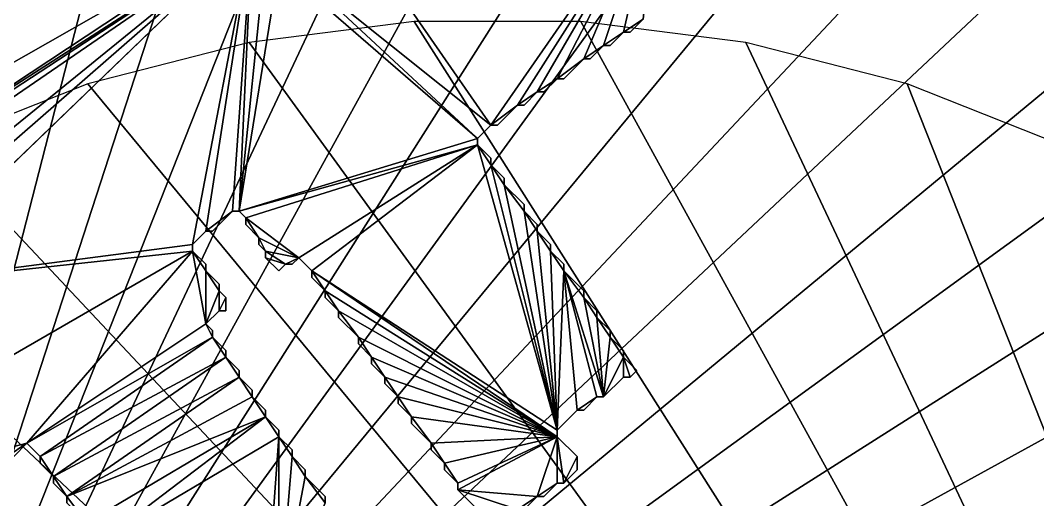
# Model space of a CAD drawing. Header units: metres. Extents: x 83 to 1014, y -33 to 839.
# Drawn here: x 232 to 385.5, y 469.5 to 541.8 of the extents above; entities that cross this region are included whole.
import ezdxf

# ---------------------------------------------------------------- set-up
doc = ezdxf.new("R2010")
doc.units = ezdxf.units.M

msp = doc.modelspace()

# ---------------------------------------------------------------- linework, layer by layer
for points in [[(245.52, 752.46, 250), (197.84, 375.03, 250), (270.44, 755.61, 250)], [(270.44, 755.61, 250), (197.84, 375.03, 250), (295.56, 755.61, 250)], [(295.56, 755.61, 250), (197.84, 375.03, 250), (320.48, 752.46, 250)], [(221.2, 746.21, 250), (197.84, 375.03, 250), (245.52, 752.46, 250)], [(320.48, 752.46, 250), (197.84, 375.03, 250), (344.8, 746.21, 250)], [(344.8, 746.21, 250), (197.84, 375.03, 250), (368.16, 736.97, 250)], [(368.16, 736.97, 250), (197.84, 375.03, 250), (390.17, 724.87, 250)], [(390.17, 724.87, 250), (197.84, 375.03, 250), (410.48, 710.1, 250)], [(410.48, 710.1, 250), (197.84, 375.03, 250), (428.79, 692.91, 250)], [(428.79, 692.91, 250), (197.84, 375.03, 250), (444.8, 673.56, 250)], [(444.8, 673.56, 250), (197.84, 375.03, 250), (458.26, 652.35, 250)], [(458.26, 652.35, 250), (197.84, 375.03, 250), (468.96, 629.62, 250)], [(468.96, 629.62, 250), (197.84, 375.03, 250), (476.72, 605.74, 250)], [(476.72, 605.74, 250), (197.84, 375.03, 250), (481.42, 581.07, 250)], [(481.42, 581.07, 250), (197.84, 375.03, 250), (483, 556, 250)], [(285, 552), (303, 526), (328, 562)], [(328, 562, 200), (303, 526, 200), (285, 552, 200)], [(328, 562), (303, 526), (307, 529)], [(307, 529, 200), (303, 526, 200), (328, 562, 200)], [(328, 562), (307, 529), (310, 531)], [(310, 531, 200), (307, 529, 200), (328, 562, 200)], [(328, 562), (310, 531), (313, 533)], [(313, 533, 200), (310, 531, 200), (328, 562, 200)], [(328, 562), (313, 533), (317, 536)], [(317, 536, 200), (313, 533, 200), (328, 562, 200)], [(328, 562), (317, 536), (320, 538)], [(320, 538, 200), (317, 536, 200), (328, 562, 200)], [(328, 562), (320, 538), (323, 540)], [(323, 540, 200), (320, 538, 200), (328, 562, 200)], [(328, 562), (323, 540), (326, 542)], [(326, 542, 200), (323, 540, 200), (328, 562, 200)], [(202, 519), (267, 556), (185, 546)], [(185, 546, 200), (267, 556, 200), (202, 519, 200)], [(483, 556, 250), (197.84, 375.03, 250), (481.42, 530.93, 250)], [(214, 521), (267, 556), (202, 519)], [(202, 519, 200), (267, 556, 200), (214, 521, 200)], [(214, 521), (267, 555), (267, 556)], [(267, 556, 200), (267, 555, 200), (214, 521, 200)], [(267, 555), (212, 502), (258, 508)], [(267, 555), (213, 503), (212, 502)], [(258, 508, 200), (212, 502, 200), (267, 555, 200)], [(212, 502, 200), (213, 503, 200), (267, 555, 200)], [(213, 503), (267, 555), (220, 514)], [(220, 514, 200), (267, 555, 200), (213, 503, 200)], [(215, 521), (267, 555), (214, 521)], [(214, 521, 200), (267, 555, 200), (215, 521, 200)], [(216, 520), (267, 555), (215, 521)], [(215, 521, 200), (267, 555, 200), (216, 520, 200)], [(219, 516), (267, 555), (216, 520)], [(216, 520, 200), (267, 555, 200), (219, 516, 200)], [(220, 514), (267, 555), (219, 516)], [(219, 516, 200), (267, 555, 200), (220, 514, 200)], [(267, 555), (258, 508), (260, 510)], [(260, 510, 200), (258, 508, 200), (267, 555, 200)], [(267, 555), (260, 510), (264, 513)], [(264, 513, 200), (260, 510, 200), (267, 555, 200)], [(267, 555), (264, 513), (265, 513)], [(265, 513, 200), (264, 513, 200), (267, 555, 200)], [(267, 555), (265, 513), (269, 552)], [(269, 552, 200), (265, 513, 200), (267, 555, 200)], [(269, 552), (265, 513), (271, 550)], [(271, 550, 200), (265, 513, 200), (269, 552, 200)], [(273, 550), (303, 526), (285, 552)], [(285, 552, 200), (303, 526, 200), (273, 550, 200)], [(271, 550), (265, 513), (301, 524)], [(301, 524, 200), (265, 513, 200), (271, 550, 200)], [(271, 550), (301, 524), (273, 550)], [(273, 550, 200), (301, 524, 200), (271, 550, 200)], [(273, 550), (301, 524), (303, 526)], [(303, 526, 200), (301, 524, 200), (273, 550, 200)], [(326, 542), (323, 540), (324, 540)], [(324, 540, 200), (323, 540, 200), (326, 542, 200)], [(326, 542), (324, 540), (326, 542, 200)], [(324, 540, 200), (326, 542, 200), (324, 540)], [(291.44, 541.61, 250), (266.52, 538.46, 250), (479.26, 245.65, 250)], [(316.56, 541.61, 250), (291.44, 541.61, 250), (479.26, 245.65, 250)], [(341.48, 538.46, 250), (316.56, 541.61, 250), (479.26, 245.65, 250)], [(323, 540), (320, 538), (321, 538)], [(321, 538, 200), (320, 538, 200), (323, 540, 200)], [(323, 540), (321, 538), (323, 540, 200)], [(321, 538, 200), (323, 540, 200), (321, 538)], [(324, 540), (323, 540), (324, 540, 200)], [(323, 540, 200), (324, 540, 200), (323, 540)], [(266.52, 538.46, 250), (242.2, 532.21, 250), (479.26, 245.65, 250)], [(320, 538), (317, 536), (318, 536)], [(318, 536, 200), (317, 536, 200), (320, 538, 200)], [(320, 538), (318, 536), (320, 538, 200)], [(318, 536, 200), (320, 538, 200), (318, 536)], [(321, 538), (320, 538), (321, 538, 200)], [(320, 538, 200), (321, 538, 200), (320, 538)], [(365.8, 532.21, 250), (341.48, 538.46, 250), (479.26, 245.65, 250)], [(317, 536), (313, 533), (314, 533)], [(314, 533, 200), (313, 533, 200), (317, 536, 200)], [(317, 536), (314, 533), (317, 536, 200)], [(314, 533), (314, 533, 200), (317, 536, 200)], [(318, 536), (317, 536), (318, 536, 200)], [(317, 536, 200), (318, 536, 200), (317, 536)], [(313, 533), (310, 531), (311, 531)], [(311, 531, 200), (310, 531, 200), (313, 533, 200)], [(313, 533), (311, 531), (313, 533, 200)], [(311, 531, 200), (313, 533, 200), (311, 531)], [(314, 533), (313, 533), (314, 533, 200)], [(313, 533, 200), (314, 533, 200), (313, 533)], [(242.2, 532.21, 250), (218.84, 522.97, 250), (479.26, 245.65, 250)], [(389.16, 522.97, 250), (365.8, 532.21, 250), (479.26, 245.65, 250)], [(481.42, 530.93, 250), (197.84, 375.03, 250), (476.72, 506.26, 250)], [(310, 531), (307, 529), (308, 529)], [(308, 529, 200), (307, 529, 200), (310, 531, 200)], [(310, 531), (308, 529), (310, 531, 200)], [(308, 529, 200), (310, 531, 200), (308, 529)], [(311, 531), (310, 531), (311, 531, 200)], [(310, 531, 200), (311, 531, 200), (310, 531)], [(307, 529), (303, 526), (304, 526)], [(304, 526, 200), (303, 526, 200), (307, 529, 200)], [(307, 529), (304, 526), (307, 529, 200)], [(304, 526), (304, 526, 200), (307, 529, 200)], [(308, 529), (307, 529), (308, 529, 200)], [(307, 529, 200), (308, 529, 200), (307, 529)], [(303, 526), (301, 524), (303, 526, 200)], [(301, 524, 200), (303, 526, 200), (301, 524)], [(304, 526), (303, 526), (304, 526, 200)], [(303, 526, 200), (304, 526, 200), (303, 526)], [(301, 524), (265, 513), (301, 523)], [(301, 523, 200), (265, 513, 200), (301, 524, 200)], [(301, 524), (301, 523), (301, 524, 200)], [(301, 523, 200), (301, 524, 200), (301, 523)], [(218.84, 522.97, 250), (196.83, 510.87, 250), (479.26, 245.65, 250)], [(301, 523), (265, 513), (266, 512)], [(266, 512, 200), (265, 513, 200), (301, 523, 200)], [(301, 523), (266, 512), (274, 506)], [(274, 506, 200), (266, 512, 200), (301, 523, 200)], [(301, 523), (274, 506), (276, 504)], [(276, 504, 200), (274, 506, 200), (301, 523, 200)], [(301, 523), (276, 504), (313, 480)], [(313, 480, 200), (276, 504, 200), (301, 523, 200)], [(301, 523), (303, 521), (301, 523, 200)], [(303, 521, 200), (301, 523, 200), (303, 521)], [(301, 523), (303, 520), (303, 521)], [(301, 523), (313, 480), (303, 520)], [(303, 521, 200), (303, 520, 200), (301, 523, 200)], [(303, 520, 200), (313, 480, 200), (301, 523, 200)], [(303, 521), (303, 520), (303, 521, 200)], [(303, 520, 200), (303, 521, 200), (303, 520)], [(303, 520), (305, 518), (303, 520, 200)], [(305, 518, 200), (303, 520, 200), (305, 518)], [(303, 520), (305, 517), (305, 518)], [(303, 520), (313, 480), (305, 517)], [(305, 518, 200), (305, 517, 200), (303, 520, 200)], [(305, 517, 200), (313, 480, 200), (303, 520, 200)], [(305, 518), (305, 517), (305, 518, 200)], [(305, 517, 200), (305, 518, 200), (305, 517)], [(305, 517), (308, 514), (305, 517, 200)], [(308, 514), (308, 514, 200), (305, 517, 200)], [(305, 517), (308, 513), (308, 514)], [(305, 517), (313, 480), (308, 513)], [(308, 514, 200), (308, 513, 200), (305, 517, 200)], [(308, 513, 200), (313, 480, 200), (305, 517, 200)], [(264, 513), (260, 510), (261, 510)], [(261, 510, 200), (260, 510, 200), (264, 513, 200)], [(264, 513), (261, 510), (264, 513, 200)], [(261, 510), (261, 510, 200), (264, 513, 200)], [(265, 513), (264, 513), (265, 513, 200)], [(264, 513, 200), (265, 513, 200), (264, 513)], [(266, 512), (265, 513), (266, 512, 200)], [(265, 513, 200), (266, 512, 200), (265, 513)], [(308, 514), (308, 513), (308, 514, 200)], [(308, 513, 200), (308, 514, 200), (308, 513)], [(308, 513), (310, 511), (308, 513, 200)], [(310, 511, 200), (308, 513, 200), (310, 511)], [(308, 513), (310, 510), (310, 511)], [(308, 513), (313, 480), (310, 510)], [(310, 511, 200), (310, 510, 200), (308, 513, 200)], [(310, 510, 200), (313, 480, 200), (308, 513, 200)], [(266, 511), (266, 512), (266, 511, 200)], [(266, 512, 200), (266, 511, 200), (266, 512)], [(268, 509), (266, 512), (266, 511)], [(274, 506), (266, 512), (268, 509)], [(266, 511, 200), (266, 512, 200), (268, 509, 200)], [(268, 509, 200), (266, 512, 200), (274, 506, 200)], [(196.83, 510.87, 250), (176.52, 496.1, 250), (479.26, 245.65, 250)], [(260, 510), (258, 508), (260, 510, 200)], [(258, 508, 200), (260, 510, 200), (258, 508)], [(261, 510), (260, 510), (261, 510, 200)], [(260, 510, 200), (261, 510, 200), (260, 510)], [(268, 509), (266, 511), (268, 509, 200)], [(266, 511, 200), (268, 509, 200), (266, 511)], [(310, 511), (310, 510), (310, 511, 200)], [(310, 510, 200), (310, 511, 200), (310, 510)], [(310, 510), (312, 508), (310, 510, 200)], [(312, 508, 200), (310, 510, 200), (312, 508)], [(310, 510), (312, 507), (312, 508)], [(310, 510), (313, 480), (312, 507)], [(312, 508, 200), (312, 507, 200), (310, 510, 200)], [(312, 507, 200), (313, 480, 200), (310, 510, 200)], [(268, 508), (268, 509), (268, 508, 200)], [(268, 509, 200), (268, 508, 200), (268, 509)], [(269, 507), (268, 509), (268, 508)], [(274, 506), (268, 509), (269, 507)], [(268, 508, 200), (268, 509, 200), (269, 507, 200)], [(269, 507, 200), (268, 509, 200), (274, 506, 200)], [(258, 507), (187, 466), (233, 478)], [(258, 507), (212, 502), (187, 466)], [(233, 478, 200), (187, 466, 200), (258, 507, 200)], [(187, 466, 200), (212, 502, 200), (258, 507, 200)], [(258, 508), (212, 502), (258, 507)], [(258, 507, 200), (212, 502, 200), (258, 508, 200)], [(258, 507), (233, 478), (260, 496)], [(260, 496, 200), (233, 478, 200), (258, 507, 200)], [(258, 508), (258, 507), (258, 508, 200)], [(258, 507, 200), (258, 508, 200), (258, 507)], [(258, 507), (260, 505), (258, 507, 200)], [(260, 505, 200), (258, 507, 200), (260, 505)], [(258, 507), (260, 504), (260, 505)], [(258, 507), (260, 496), (260, 504)], [(260, 505, 200), (260, 504, 200), (258, 507, 200)], [(260, 504, 200), (260, 496, 200), (258, 507, 200)], [(269, 507), (268, 508), (269, 507, 200)], [(268, 508, 200), (269, 507, 200), (268, 508)], [(269, 506), (269, 507), (269, 506, 200)], [(269, 507, 200), (269, 506, 200), (269, 507)], [(272, 505), (269, 507), (269, 506)], [(274, 506), (269, 507), (272, 505)], [(269, 506, 200), (269, 507, 200), (272, 505, 200)], [(272, 505, 200), (269, 507, 200), (274, 506, 200)], [(312, 508), (312, 507), (312, 508, 200)], [(312, 507, 200), (312, 508, 200), (312, 507)], [(312, 507), (314, 505), (312, 507, 200)], [(314, 505, 200), (312, 507, 200), (314, 505)], [(312, 507), (314, 504), (314, 505)], [(312, 507), (313, 480), (314, 504)], [(314, 505, 200), (314, 504, 200), (312, 507, 200)], [(314, 504, 200), (313, 480, 200), (312, 507, 200)], [(476.72, 506.26, 250), (197.84, 375.03, 250), (468.96, 482.38, 250)], [(271, 504), (269, 506), (271, 504, 200)], [(269, 506, 200), (271, 504, 200), (269, 506)], [(272, 505), (269, 506), (271, 504)], [(271, 504, 200), (269, 506, 200), (272, 505, 200)], [(274, 506), (272, 505), (273, 505)], [(273, 505, 200), (272, 505, 200), (274, 506, 200)], [(274, 506), (273, 505), (274, 506, 200)], [(273, 505, 200), (274, 506, 200), (273, 505)], [(276, 504), (274, 506), (276, 504, 200)], [(274, 506, 200), (276, 504, 200), (274, 506)], [(260, 505), (260, 504), (260, 505, 200)], [(260, 504, 200), (260, 505, 200), (260, 504)], [(260, 504), (262, 502), (260, 504, 200)], [(262, 502, 200), (260, 504, 200), (262, 502)], [(260, 504), (262, 501), (262, 502)], [(260, 504), (260, 496), (262, 501)], [(262, 502, 200), (262, 501, 200), (260, 504, 200)], [(262, 501, 200), (260, 496, 200), (260, 504, 200)], [(272, 505), (271, 504), (272, 505, 200)], [(271, 504, 200), (272, 505, 200), (271, 504)], [(273, 505), (272, 505), (273, 505, 200)], [(272, 505, 200), (273, 505, 200), (272, 505)], [(276, 503), (276, 504), (276, 503, 200)], [(276, 504, 200), (276, 503, 200), (276, 504)], [(278, 501), (276, 504), (276, 503)], [(313, 479), (276, 504), (278, 501)], [(313, 480), (276, 504), (313, 479)], [(276, 503, 200), (276, 504, 200), (278, 501, 200)], [(278, 501, 200), (276, 504, 200), (313, 479, 200)], [(313, 479, 200), (276, 504, 200), (313, 480, 200)], [(314, 504), (313, 480), (316, 483)], [(316, 483, 200), (313, 480, 200), (314, 504, 200)], [(314, 505), (314, 504), (314, 505, 200)], [(314, 504, 200), (314, 505, 200), (314, 504)], [(314, 504), (317, 501), (314, 504, 200)], [(317, 501), (317, 501, 200), (314, 504, 200)], [(314, 504), (317, 500), (317, 501)], [(314, 504), (320, 485), (317, 500)], [(314, 504), (319, 485), (320, 485)], [(314, 504), (316, 483), (319, 485)], [(317, 501, 200), (317, 500, 200), (314, 504, 200)], [(317, 500, 200), (320, 485, 200), (314, 504, 200)], [(320, 485, 200), (319, 485, 200), (314, 504, 200)], [(319, 485, 200), (316, 483, 200), (314, 504, 200)], [(262, 502), (262, 501), (262, 502, 200)], [(262, 501, 200), (262, 502, 200), (262, 501)], [(278, 501), (276, 503), (278, 501, 200)], [(276, 503, 200), (278, 501, 200), (276, 503)], [(262, 501), (260, 496), (262, 498)], [(262, 498, 200), (260, 496, 200), (262, 501, 200)], [(262, 501), (263, 500), (262, 501, 200)], [(263, 500, 200), (262, 501, 200), (263, 500)], [(262, 501), (262, 498), (263, 500)], [(263, 500, 200), (262, 498, 200), (262, 501, 200)], [(278, 500), (278, 501), (278, 500, 200)], [(278, 501, 200), (278, 500, 200), (278, 501)], [(280, 498), (278, 501), (278, 500)], [(313, 479), (278, 501), (280, 498)], [(278, 500, 200), (278, 501, 200), (280, 498, 200)], [(280, 498, 200), (278, 501, 200), (313, 479, 200)], [(317, 501), (317, 500), (317, 501, 200)], [(317, 500, 200), (317, 501, 200), (317, 500)], [(263, 500), (262, 498), (263, 498)], [(263, 498, 200), (262, 498, 200), (263, 500, 200)], [(263, 500), (263, 498), (263, 500, 200)], [(263, 498, 200), (263, 500, 200), (263, 498)], [(280, 498), (278, 500), (280, 498, 200)], [(278, 500, 200), (280, 498, 200), (278, 500)], [(317, 500), (319, 498), (317, 500, 200)], [(319, 498, 200), (317, 500, 200), (319, 498)], [(317, 500), (319, 497), (319, 498)], [(317, 500), (320, 485), (319, 497)], [(319, 498, 200), (319, 497, 200), (317, 500, 200)], [(319, 497, 200), (320, 485, 200), (317, 500, 200)], [(262, 498), (260, 496), (262, 498, 200)], [(260, 496, 200), (262, 498, 200), (260, 496)], [(263, 498), (262, 498), (263, 498, 200)], [(262, 498, 200), (263, 498, 200), (262, 498)], [(280, 497), (280, 498), (280, 497, 200)], [(280, 498, 200), (280, 497, 200), (280, 498)], [(283, 494), (280, 498), (280, 497)], [(313, 479), (280, 498), (283, 494)], [(280, 497, 200), (280, 498, 200), (283, 494, 200)], [(283, 494, 200), (280, 498, 200), (313, 479, 200)], [(319, 498), (319, 497), (319, 498, 200)], [(319, 497, 200), (319, 498, 200), (319, 497)], [(176.52, 496.1, 250), (158.21, 478.91, 250), (479.26, 245.65, 250)], [(260, 496), (233, 478), (261, 494)], [(261, 494, 200), (233, 478, 200), (260, 496, 200)], [(260, 496), (261, 495), (260, 496, 200)], [(261, 495, 200), (260, 496, 200), (261, 495)], [(260, 496), (261, 494), (261, 495)], [(261, 495, 200), (261, 494, 200), (260, 496, 200)], [(283, 494), (280, 497), (283, 494, 200)], [(280, 497), (280, 497, 200), (283, 494, 200)], [(319, 497), (321, 495), (319, 497, 200)], [(321, 495, 200), (319, 497, 200), (321, 495)], [(319, 497), (321, 494), (321, 495)], [(319, 497), (320, 485), (321, 494)], [(321, 495, 200), (321, 494, 200), (319, 497, 200)], [(321, 494, 200), (320, 485, 200), (319, 497, 200)], [(261, 495), (261, 494), (261, 495, 200)], [(261, 494, 200), (261, 495, 200), (261, 494)], [(321, 495), (321, 494), (321, 495, 200)], [(321, 494, 200), (321, 495, 200), (321, 494)], [(261, 494), (233, 478), (235, 476)], [(235, 476, 200), (233, 478, 200), (261, 494, 200)], [(261, 494), (235, 476), (263, 491)], [(263, 491, 200), (235, 476, 200), (261, 494, 200)], [(261, 494), (263, 492), (261, 494, 200)], [(263, 492, 200), (261, 494, 200), (263, 492)], [(261, 494), (263, 491), (263, 492)], [(263, 492, 200), (263, 491, 200), (261, 494, 200)], [(283, 493), (283, 494), (283, 493, 200)], [(283, 494, 200), (283, 493, 200), (283, 494)], [(285, 491), (283, 494), (283, 493)], [(313, 479), (283, 494), (285, 491)], [(283, 493, 200), (283, 494, 200), (285, 491, 200)], [(285, 491, 200), (283, 494, 200), (313, 479, 200)], [(285, 491), (283, 493), (285, 491, 200)], [(283, 493, 200), (285, 491, 200), (283, 493)], [(321, 494), (320, 485), (323, 491)], [(323, 491, 200), (320, 485, 200), (321, 494, 200)], [(321, 494), (323, 492), (321, 494, 200)], [(323, 492, 200), (321, 494, 200), (323, 492)], [(321, 494), (323, 491), (323, 492)], [(323, 492, 200), (323, 491, 200), (321, 494, 200)], [(263, 492), (263, 491), (263, 492, 200)], [(263, 491, 200), (263, 492, 200), (263, 491)], [(323, 492), (323, 491), (323, 492, 200)], [(323, 491, 200), (323, 492, 200), (323, 491)], [(263, 491), (235, 476), (237, 473)], [(237, 473, 200), (235, 476, 200), (263, 491, 200)], [(263, 491), (237, 473), (265, 488)], [(265, 488, 200), (237, 473, 200), (263, 491, 200)], [(263, 491), (265, 489), (263, 491, 200)], [(265, 489, 200), (263, 491, 200), (265, 489)], [(263, 491), (265, 488), (265, 489)], [(265, 489, 200), (265, 488, 200), (263, 491, 200)], [(285, 490), (285, 491), (285, 490, 200)], [(285, 491, 200), (285, 490, 200), (285, 491)], [(287, 488), (285, 491), (285, 490)], [(313, 479), (285, 491), (287, 488)], [(285, 490, 200), (285, 491, 200), (287, 488, 200)], [(287, 488, 200), (285, 491, 200), (313, 479, 200)], [(287, 488), (285, 490), (287, 488, 200)], [(285, 490, 200), (287, 488, 200), (285, 490)], [(323, 491), (320, 485), (323, 488)], [(323, 488, 200), (320, 485, 200), (323, 491, 200)], [(323, 491), (325, 489), (323, 491, 200)], [(325, 489, 200), (323, 491, 200), (325, 489)], [(323, 491), (324, 488), (325, 489)], [(323, 491), (323, 488), (324, 488)], [(325, 489, 200), (324, 488, 200), (323, 491, 200)], [(324, 488, 200), (323, 488, 200), (323, 491, 200)], [(265, 489), (265, 488), (265, 489, 200)], [(265, 488, 200), (265, 489, 200), (265, 488)], [(325, 489), (324, 488), (325, 489, 200)], [(324, 488, 200), (325, 489, 200), (324, 488)], [(265, 488), (237, 473), (239, 470)], [(239, 470, 200), (237, 473, 200), (265, 488, 200)], [(265, 488), (239, 470), (267, 485)], [(267, 485, 200), (239, 470, 200), (265, 488, 200)], [(265, 488), (267, 486), (265, 488, 200)], [(267, 486, 200), (265, 488, 200), (267, 486)], [(265, 488), (267, 485), (267, 486)], [(267, 486, 200), (267, 485, 200), (265, 488, 200)], [(287, 487), (287, 488), (287, 487, 200)], [(287, 488, 200), (287, 487, 200), (287, 488)], [(289, 485), (287, 488), (287, 487)], [(313, 479), (287, 488), (289, 485)], [(287, 487, 200), (287, 488, 200), (289, 485, 200)], [(289, 485, 200), (287, 488, 200), (313, 479, 200)], [(289, 485), (287, 487), (289, 485, 200)], [(287, 487, 200), (289, 485, 200), (287, 487)], [(323, 488), (320, 485), (323, 488, 200)], [(320, 485), (320, 485, 200), (323, 488, 200)], [(324, 488), (323, 488), (324, 488, 200)], [(323, 488, 200), (324, 488, 200), (323, 488)], [(267, 486), (267, 485), (267, 486, 200)], [(267, 485, 200), (267, 486, 200), (267, 485)], [(267, 485), (239, 470), (269, 482)], [(269, 482, 200), (239, 470, 200), (267, 485, 200)], [(267, 485), (269, 483), (267, 485, 200)], [(269, 483, 200), (267, 485, 200), (269, 483)], [(267, 485), (269, 482), (269, 483)], [(269, 483, 200), (269, 482, 200), (267, 485, 200)], [(289, 484), (289, 485), (289, 484, 200)], [(289, 485, 200), (289, 484, 200), (289, 485)], [(291, 482), (289, 485), (289, 484)], [(313, 479), (289, 485), (291, 482)], [(289, 484, 200), (289, 485, 200), (291, 482, 200)], [(291, 482, 200), (289, 485, 200), (313, 479, 200)], [(291, 482), (289, 484), (291, 482, 200)], [(289, 484, 200), (291, 482, 200), (289, 484)], [(319, 485), (316, 483), (317, 483)], [(317, 483, 200), (316, 483, 200), (319, 485, 200)], [(319, 485), (317, 483), (319, 485, 200)], [(317, 483, 200), (319, 485, 200), (317, 483)], [(320, 485), (319, 485), (320, 485, 200)], [(319, 485, 200), (320, 485, 200), (319, 485)], [(468.96, 482.38, 250), (197.84, 375.03, 250), (458.26, 459.65, 250)], [(269, 482), (239, 470), (242, 466)], [(242, 466, 200), (239, 470, 200), (269, 482, 200)], [(269, 482), (242, 466), (244, 463)], [(244, 463, 200), (242, 466, 200), (269, 482, 200)], [(269, 482), (244, 463), (271, 479)], [(271, 479, 200), (244, 463, 200), (269, 482, 200)], [(269, 483), (269, 482), (269, 483, 200)], [(269, 482, 200), (269, 483, 200), (269, 482)], [(269, 482), (271, 480), (269, 482, 200)], [(271, 480, 200), (269, 482, 200), (271, 480)], [(269, 482), (271, 479), (271, 480)], [(271, 480, 200), (271, 479, 200), (269, 482, 200)], [(291, 481), (291, 482), (291, 481, 200)], [(291, 482, 200), (291, 481, 200), (291, 482)], [(294, 478), (291, 482), (291, 481)], [(313, 479), (291, 482), (294, 478)], [(291, 481, 200), (291, 482, 200), (294, 478, 200)], [(294, 478, 200), (291, 482, 200), (313, 479, 200)], [(316, 483), (313, 480), (316, 483, 200)], [(313, 480), (313, 480, 200), (316, 483, 200)], [(317, 483), (316, 483), (317, 483, 200)], [(316, 483, 200), (317, 483, 200), (316, 483)], [(294, 478), (291, 481), (294, 478, 200)], [(291, 481), (291, 481, 200), (294, 478, 200)], [(271, 479), (244, 463), (269, 451)], [(269, 451, 200), (244, 463, 200), (271, 479, 200)], [(271, 479), (269, 451), (271, 452)], [(271, 452, 200), (269, 451, 200), (271, 479, 200)], [(271, 480), (271, 479), (271, 480, 200)], [(271, 479, 200), (271, 480, 200), (271, 479)], [(271, 479), (273, 477), (271, 479, 200)], [(273, 477, 200), (271, 479, 200), (273, 477)], [(271, 479), (273, 476), (273, 477)], [(271, 479), (271, 452), (273, 476)], [(273, 477, 200), (273, 476, 200), (271, 479, 200)], [(273, 476, 200), (271, 452, 200), (271, 479, 200)], [(313, 479), (294, 478), (296, 475)], [(296, 475, 200), (294, 478, 200), (313, 479, 200)], [(313, 479), (296, 475), (298, 472)], [(298, 472, 200), (296, 475, 200), (313, 479, 200)], [(313, 479), (298, 471), (310, 470)], [(313, 479), (298, 472), (298, 471)], [(310, 470, 200), (298, 471, 200), (313, 479, 200)], [(298, 471, 200), (298, 472, 200), (313, 479, 200)], [(313, 479), (310, 470), (313, 472)], [(313, 472, 200), (310, 470, 200), (313, 479, 200)], [(313, 480), (313, 479), (313, 480, 200)], [(313, 479, 200), (313, 480, 200), (313, 479)], [(313, 479), (316, 476), (313, 479, 200)], [(316, 476), (316, 476, 200), (313, 479, 200)], [(313, 479), (314, 472), (316, 476)], [(313, 479), (313, 472), (314, 472)], [(316, 476, 200), (314, 472, 200), (313, 479, 200)], [(314, 472, 200), (313, 472, 200), (313, 479, 200)], [(158.21, 478.91, 250), (142.2, 459.56, 250), (479.26, 245.65, 250)], [(233, 478), (187, 466), (230, 476)], [(230, 476, 200), (187, 466, 200), (233, 478, 200)], [(233, 478), (230, 476), (231, 476)], [(231, 476, 200), (230, 476, 200), (233, 478, 200)], [(233, 478), (231, 476), (233, 478, 200)], [(231, 476, 200), (233, 478, 200), (231, 476)], [(235, 476), (233, 478), (235, 476, 200)], [(233, 478, 200), (235, 476, 200), (233, 478)], [(294, 477), (294, 478), (294, 477, 200)], [(294, 478, 200), (294, 477, 200), (294, 478)], [(296, 475), (294, 478), (294, 477)], [(294, 477, 200), (294, 478, 200), (296, 475, 200)], [(235, 475), (235, 476), (235, 475, 200)], [(235, 476, 200), (235, 475, 200), (235, 476)], [(237, 473), (235, 476), (235, 475)], [(235, 475, 200), (235, 476, 200), (237, 473, 200)], [(273, 476), (271, 452), (275, 473)], [(275, 473, 200), (271, 452, 200), (273, 476, 200)], [(273, 477), (273, 476), (273, 477, 200)], [(273, 476, 200), (273, 477, 200), (273, 476)], [(273, 476), (275, 474), (273, 476, 200)], [(275, 474, 200), (273, 476, 200), (275, 474)], [(273, 476), (275, 473), (275, 474)], [(275, 474, 200), (275, 473, 200), (273, 476, 200)], [(296, 475), (294, 477), (296, 475, 200)], [(294, 477, 200), (296, 475, 200), (294, 477)], [(316, 476), (314, 472), (316, 474)], [(316, 474, 200), (314, 472, 200), (316, 476, 200)], [(316, 476), (316, 474), (316, 476, 200)], [(316, 474, 200), (316, 476, 200), (316, 474)], [(237, 473), (235, 475), (237, 473, 200)], [(235, 475, 200), (237, 473, 200), (235, 475)], [(296, 474), (296, 475), (296, 474, 200)], [(296, 475, 200), (296, 474, 200), (296, 475)], [(298, 472), (296, 475), (296, 474)], [(296, 474, 200), (296, 475, 200), (298, 472, 200)], [(237, 472), (237, 473), (237, 472, 200)], [(237, 473, 200), (237, 472, 200), (237, 473)], [(239, 470), (237, 473), (237, 472)], [(237, 472, 200), (237, 473, 200), (239, 470, 200)], [(275, 473), (271, 452), (278, 469)], [(278, 469, 200), (271, 452, 200), (275, 473, 200)], [(275, 474), (275, 473), (275, 474, 200)], [(275, 473, 200), (275, 474, 200), (275, 473)], [(275, 473), (278, 470), (275, 473, 200)], [(278, 470), (278, 470, 200), (275, 473, 200)], [(275, 473), (278, 469), (278, 470)], [(278, 470, 200), (278, 469, 200), (275, 473, 200)], [(298, 472), (296, 474), (298, 472, 200)], [(296, 474, 200), (298, 472, 200), (296, 474)], [(316, 474), (314, 472), (316, 474, 200)], [(314, 472, 200), (316, 474, 200), (314, 472)], [(239, 470), (237, 472), (239, 470, 200)], [(237, 472, 200), (239, 470, 200), (237, 472)], [(298, 471), (298, 472), (298, 471, 200)], [(298, 472, 200), (298, 471, 200), (298, 472)], [(313, 472), (310, 470), (311, 470)], [(311, 470, 200), (310, 470, 200), (313, 472, 200)], [(313, 472), (311, 470), (313, 472, 200)], [(311, 470, 200), (313, 472, 200), (311, 470)], [(314, 472), (313, 472), (314, 472, 200)], [(313, 472, 200), (314, 472, 200), (313, 472)], [(239, 469), (239, 470), (239, 469, 200)], [(239, 470, 200), (239, 469, 200), (239, 470)], [(242, 466), (239, 470), (239, 469)], [(239, 469, 200), (239, 470, 200), (242, 466, 200)], [(278, 470), (278, 469), (278, 470, 200)], [(278, 469, 200), (278, 470, 200), (278, 469)], [(301, 468), (298, 471), (301, 468, 200)], [(298, 471), (298, 471, 200), (301, 468, 200)], [(307, 468), (298, 471), (301, 468)], [(310, 470), (298, 471), (307, 468)], [(301, 468, 200), (298, 471, 200), (307, 468, 200)], [(307, 468, 200), (298, 471, 200), (310, 470, 200)], [(310, 470), (307, 468), (308, 468)], [(308, 468, 200), (307, 468, 200), (310, 470, 200)], [(310, 470), (308, 468), (310, 470, 200)], [(308, 468, 200), (310, 470, 200), (308, 468)], [(311, 470), (310, 470), (311, 470, 200)], [(310, 470, 200), (311, 470, 200), (310, 470)]]:
    msp.add_3dface(points)

doc.saveas('drawing.dxf')
